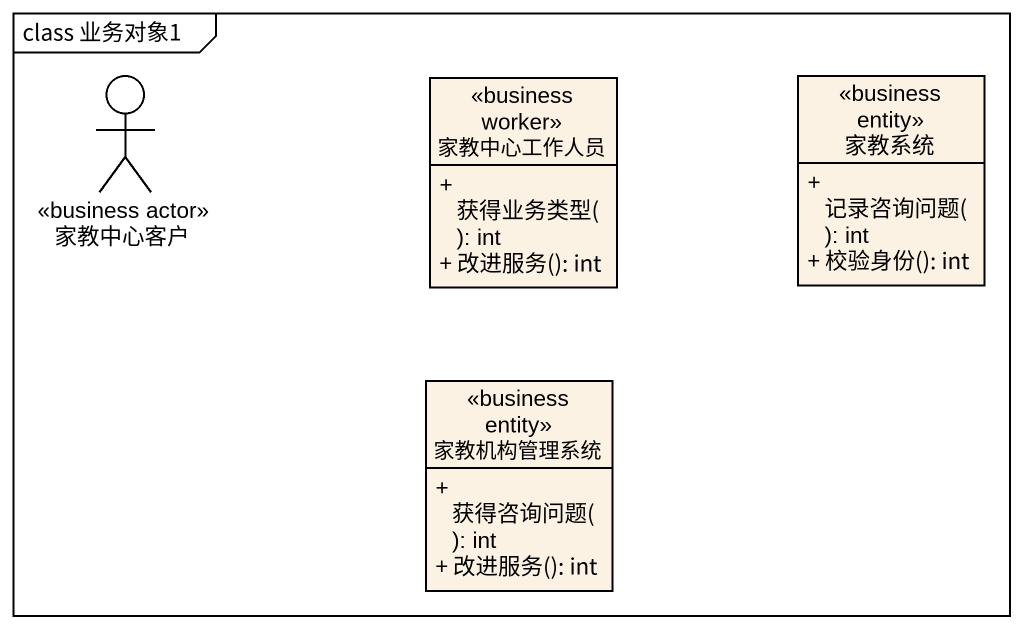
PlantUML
@startuml
mainframe class 业务对象1
allowmixing
hide circle
hide empty members
skinparam classAttributeIconSize 0
actor 家教中心客户 <<business actor>>
class 家教中心工作人员 <<business worker>> {
  + 获得业务类型(): int
  + 改进服务(): int
}
class 家教系统 <<business entity>> {
  + 记录咨询问题(): int
  + 校验身份(): int
}
class 家教机构管理系统 <<business entity>> {
  + 获得咨询问题(): int
  + 改进服务(): int
}
@enduml
